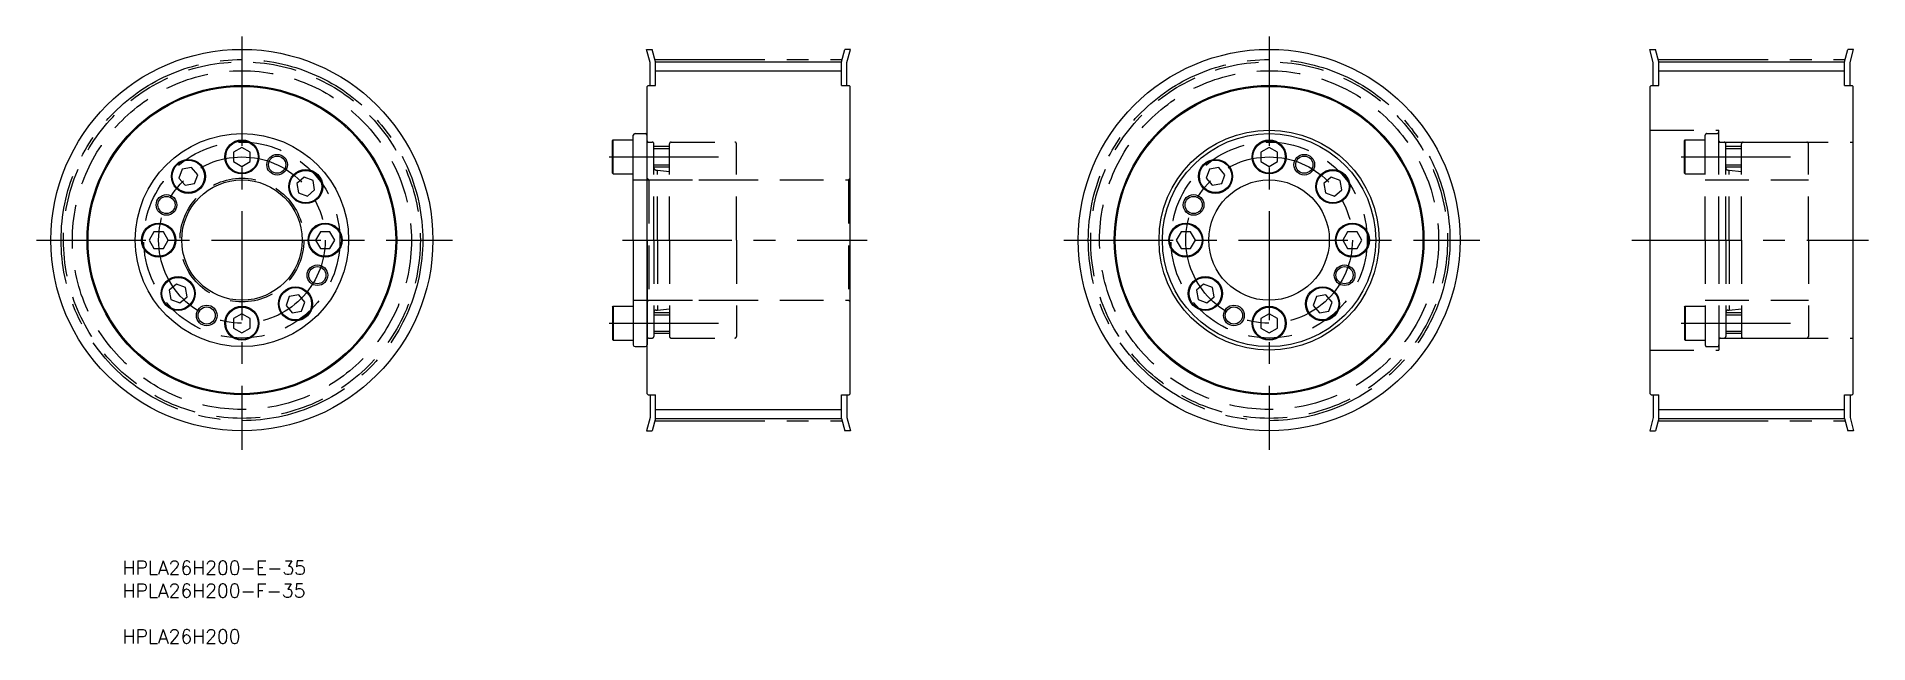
# Model space of a CAD drawing. Extents: x -10 to 522, y -15 to 161.
import ezdxf

# ---------------------------------------------------------------- set-up
doc = ezdxf.new("R2010")
doc.units = 0
doc.linetypes.add('CENTER', pattern=[50.8, 31.75, -6.35, 6.35, -6.35])
doc.linetypes.add('DASHED', pattern=[19.05, 12.7, -6.35])
doc.layers.get('0').update_dxf_attribs({"linetype": 'CONTINUOUS'})
doc.layers.add('CENTER', color=1, linetype='CENTER')
doc.styles.add('MISUMI', font='txt.shx')

# ---------------------------------------------------------------- blocks, each defined once
blk = doc.blocks.new('*U6')
at = {"color": 7, "linetype": 'CONTINUOUS', "style": 'MISUMI'}
for s, p in [('HPLA26H200-E-35', (15.05, 4.8)), ('HPLA26H200-F-35', (15.05, -1.87)), ('HPLA26H200', (15.05, -15.2))]:
    blk.add_text(s, height=4, dxfattribs=at).set_placement(p)

msp = doc.modelspace()

# ---------------------------------------------------------------- linework, layer by layer
at = {"color": 7, "linetype": 'CONTINUOUS'}
for p, q in [((168.38, 153.8), (167.35, 157.64)), ((167.35, 157.64), (169.01, 157.64)), ((169.98, 154.01), (169.01, 157.64)), ((223.98, 154.01), (224.95, 157.64)), ((226.61, 157.64), (224.95, 157.64)), ((225.58, 153.8), (226.61, 157.64)), ((459.92, 153.8), (458.89, 157.64)), ((458.89, 157.64), (460.54, 157.64)), ((461.52, 154.01), (460.54, 157.64)), ((515.52, 154.01), (516.49, 157.64)), ((518.15, 157.64), (516.49, 157.64)), ((517.12, 153.8), (518.15, 157.64)), ((168.38, 147.14), (168.38, 153.8)), ((169.98, 154.01), (223.98, 154.01)), ((169.98, 147.14), (169.98, 154.01)), ((223.98, 147.14), (223.98, 154.01)), ((225.58, 147.14), (225.58, 153.8)), ((459.92, 147.14), (459.92, 153.8)), ((461.52, 154.01), (515.52, 154.01)), ((461.52, 147.14), (461.52, 154.01)), ((515.52, 147.14), (515.52, 154.01)), ((517.12, 147.14), (517.12, 153.8)), ((167.48, 146.84), (167.78, 147.14)), ((167.48, 57.44), (167.48, 146.84)), ((167.78, 147.14), (169.98, 147.14)), ((223.98, 147.14), (226.18, 147.14)), ((226.18, 147.14), (226.48, 146.84)), ((226.48, 57.44), (226.48, 146.84)), ((459.02, 146.84), (459.32, 147.14)), ((459.02, 57.44), (459.02, 146.84)), ((459.32, 147.14), (461.52, 147.14)), ((515.52, 147.14), (517.72, 147.14)), ((517.72, 147.14), (518.02, 146.84)), ((518.02, 57.44), (518.02, 146.84)), ((163.98, 133.14), (166.98, 133.14)), ((49.73, 129.12), (47.33, 127.73)), ((52.13, 127.73), (49.73, 129.12)), ((50.93, 128.42), (50.93, 128.42)), ((51.53, 128.08), (51.53, 128.08)), ((157.48, 131.05), (157.62, 131.29)), ((157.48, 121.64), (157.48, 131.05)), ((157.62, 131.29), (163.48, 131.29)), ((157.62, 121.39), (157.62, 131.29)), ((163.48, 102.14), (163.48, 132.64)), ((163.48, 121.39), (163.48, 131.29)), ((163.48, 123.34), (163.48, 129.34)), ((167.48, 102.14), (167.48, 132.64)), ((348.27, 129.12), (345.87, 127.73)), ((350.67, 127.73), (348.27, 129.12)), ((349.47, 128.42), (349.47, 128.42)), ((350.07, 128.08), (350.07, 128.08)), ((32.39, 122.81), (31.44, 120.2)), ((35.12, 123.29), (32.39, 122.81)), ((36.9, 121.16), (35.12, 123.29)), ((47.33, 127.73), (47.33, 124.96)), ((47.33, 124.96), (49.73, 123.57)), ((49.73, 123.57), (52.13, 124.96)), ((52.13, 124.96), (52.13, 127.73)), ((330.93, 122.81), (329.98, 120.2)), ((333.66, 123.29), (330.93, 122.81)), ((335.44, 121.16), (333.66, 123.29)), ((345.87, 127.73), (345.87, 124.96)), ((345.87, 124.96), (348.27, 123.57)), ((348.27, 123.57), (350.67, 124.96)), ((350.67, 124.96), (350.67, 127.73)), ((31.44, 120.2), (33.22, 118.08)), ((33.22, 118.08), (35.95, 118.56)), ((35.95, 118.56), (36.9, 121.16)), ((67.79, 120.43), (65.66, 118.65)), ((65.66, 118.65), (66.14, 115.92)), ((70.39, 119.48), (67.79, 120.43)), ((70.87, 116.75), (70.39, 119.48)), ((157.48, 121.64), (157.62, 121.39)), ((157.62, 121.39), (163.48, 121.39)), ((329.98, 120.2), (331.76, 118.08)), ((331.76, 118.08), (334.49, 118.56)), ((334.49, 118.56), (335.44, 121.16)), ((366.32, 120.43), (364.2, 118.65)), ((364.2, 118.65), (364.68, 115.92)), ((368.93, 119.48), (366.32, 120.43)), ((369.41, 116.75), (368.93, 119.48)), ((66.14, 115.92), (68.75, 114.97)), ((68.75, 114.97), (70.87, 116.75)), ((364.68, 115.92), (367.29, 114.97)), ((367.29, 114.97), (369.41, 116.75)), ((24.14, 104.54), (22.76, 102.14)), ((22.76, 102.14), (24.14, 99.74)), ((26.91, 104.54), (24.14, 104.54)), ((28.3, 102.14), (26.91, 104.54)), ((26.91, 99.74), (28.3, 102.14)), ((72.54, 104.54), (71.16, 102.14)), ((71.16, 102.14), (72.54, 99.74)), ((75.31, 104.54), (72.54, 104.54)), ((76.7, 102.14), (75.31, 104.54)), ((75.31, 99.74), (76.7, 102.14)), ((163.48, 102.14), (163.48, 71.64)), ((167.48, 102.14), (167.48, 71.64)), ((322.68, 104.54), (321.3, 102.14)), ((321.3, 102.14), (322.68, 99.74)), ((325.45, 104.54), (322.68, 104.54)), ((326.84, 102.14), (325.45, 104.54)), ((325.45, 99.74), (326.84, 102.14)), ((371.08, 104.54), (369.7, 102.14)), ((369.7, 102.14), (371.08, 99.74)), ((373.85, 104.54), (371.08, 104.54)), ((375.24, 102.14), (373.85, 104.54)), ((373.85, 99.74), (375.24, 102.14)), ((24.14, 99.74), (26.91, 99.74)), ((72.54, 99.74), (75.31, 99.74)), ((322.68, 99.74), (325.45, 99.74)), ((371.08, 99.74), (373.85, 99.74)), ((30.71, 89.32), (28.59, 87.54)), ((28.59, 87.54), (29.07, 84.81)), ((33.31, 88.37), (30.71, 89.32)), ((31.67, 83.86), (33.79, 85.64)), ((33.79, 85.64), (33.31, 88.37)), ((63.5, 85.73), (62.55, 83.13)), ((66.23, 86.21), (63.5, 85.73)), ((68.01, 84.09), (66.23, 86.21)), ((329.25, 89.32), (327.12, 87.54)), ((327.12, 87.54), (327.61, 84.81)), ((331.85, 88.37), (329.25, 89.32)), ((330.21, 83.86), (332.33, 85.64)), ((332.33, 85.64), (331.85, 88.37)), ((362.04, 85.73), (361.09, 83.13)), ((364.77, 86.21), (362.04, 85.73)), ((366.55, 84.09), (364.77, 86.21)), ((29.07, 84.81), (31.67, 83.86)), ((49.73, 80.72), (47.33, 79.33)), ((52.13, 79.33), (49.73, 80.72)), ((62.55, 83.13), (64.34, 81)), ((64.34, 81), (67.06, 81.48)), ((67.06, 81.48), (68.01, 84.09)), ((157.48, 82.65), (157.62, 82.89)), ((157.48, 82.65), (157.48, 73.24)), ((157.62, 82.89), (163.48, 82.89)), ((157.62, 82.89), (157.62, 72.99)), ((163.48, 82.89), (163.48, 72.99)), ((163.48, 80.94), (163.48, 74.94)), ((327.61, 84.81), (330.21, 83.86)), ((348.27, 80.72), (345.87, 79.33)), ((350.67, 79.33), (348.27, 80.72)), ((361.09, 83.13), (362.87, 81)), ((362.87, 81), (365.6, 81.48)), ((365.6, 81.48), (366.55, 84.09)), ((47.33, 79.33), (47.33, 76.56)), ((47.33, 76.56), (49.73, 75.17)), ((49.73, 75.17), (52.13, 76.56)), ((52.13, 76.56), (52.13, 79.33)), ((345.87, 79.33), (345.87, 76.56)), ((345.87, 76.56), (348.27, 75.17)), ((348.27, 75.17), (350.67, 76.56)), ((350.67, 76.56), (350.67, 79.33)), ((157.48, 73.24), (157.62, 72.99)), ((157.62, 72.99), (163.48, 72.99)), ((163.98, 71.14), (166.98, 71.14)), ((167.78, 57.14), (167.48, 57.44)), ((167.78, 57.14), (169.98, 57.14)), ((168.38, 57.14), (168.38, 50.49)), ((169.98, 50.28), (169.98, 57.14)), ((223.98, 50.28), (223.98, 57.14)), ((223.98, 57.14), (226.18, 57.14)), ((225.58, 57.14), (225.58, 50.49)), ((226.48, 57.44), (226.18, 57.14)), ((459.32, 57.14), (459.02, 57.44)), ((459.32, 57.14), (461.52, 57.14)), ((459.92, 57.14), (459.92, 50.49)), ((461.52, 50.28), (461.52, 57.14)), ((515.52, 50.28), (515.52, 57.14)), ((515.52, 57.14), (517.72, 57.14)), ((517.12, 57.14), (517.12, 50.49)), ((518.02, 57.44), (517.72, 57.14)), ((168.38, 50.49), (167.35, 46.64)), ((169.98, 50.28), (169.01, 46.64)), ((169.98, 50.28), (223.98, 50.28)), ((223.98, 50.28), (224.95, 46.64)), ((225.58, 50.49), (226.61, 46.64)), ((459.92, 50.49), (458.89, 46.64)), ((461.52, 50.28), (460.54, 46.64)), ((461.52, 50.28), (515.52, 50.28)), ((515.52, 50.28), (516.49, 46.64)), ((517.12, 50.49), (518.15, 46.64)), ((167.35, 46.64), (169.01, 46.64)), ((226.61, 46.64), (224.95, 46.64)), ((458.89, 46.64), (460.54, 46.64)), ((518.15, 46.64), (516.49, 46.64))]:
    msp.add_line(p, q, dxfattribs=at)
at = {"color": 3, "linetype": 'CONTINUOUS'}
for p, q in [((169.98, 151.42), (223.98, 151.42)), ((461.52, 151.42), (515.52, 151.42)), ((169.98, 52.87), (223.98, 52.87)), ((461.52, 52.87), (515.52, 52.87))]:
    msp.add_line(p, q, dxfattribs=at)
at = {"color": 3, "linetype": 'DASHED'}
for p, q in [((459.02, 134.14), (479.02, 134.14)), ((475.52, 133.14), (478.52, 133.14)), ((479.02, 130.64), (479.02, 134.14)), ((167.89, 130.64), (168.98, 130.64)), ((169.48, 102.14), (169.48, 130.14)), ((173.98, 129.34), (169.48, 129.34)), ((173.98, 128.74), (169.48, 128.74)), ((173.98, 102.14), (173.98, 130.14)), ((174.48, 130.64), (192.98, 130.64)), ((193.48, 102.14), (193.48, 130.14)), ((469.02, 131.05), (469.16, 131.29)), ((469.02, 121.64), (469.02, 131.05)), ((469.16, 131.29), (475.02, 131.29)), ((469.16, 121.39), (469.16, 131.29)), ((475.02, 102.14), (475.02, 132.64)), ((475.02, 121.39), (475.02, 131.29)), ((475.02, 123.34), (475.02, 129.34)), ((479.02, 102.14), (479.02, 132.64)), ((479.02, 130.64), (518.02, 130.64)), ((479.43, 130.64), (480.52, 130.64)), ((481.02, 102.14), (481.02, 130.14)), ((485.52, 129.34), (481.02, 129.34)), ((485.52, 128.74), (481.02, 128.74)), ((485.52, 102.14), (485.52, 130.14)), ((486.02, 130.64), (504.52, 130.64)), ((505.02, 102.14), (505.02, 130.14)), ((173.98, 123.94), (169.48, 123.94)), ((173.98, 123.34), (169.48, 123.34)), ((170.08, 122.53), (170.48, 122.53)), ((170.48, 102.14), (170.48, 122.53)), ((170.48, 122.53), (173.98, 122.14)), ((485.52, 123.94), (481.02, 123.94)), ((485.52, 123.34), (481.02, 123.34)), ((481.62, 122.53), (482.02, 122.53)), ((482.02, 102.14), (482.02, 122.53)), ((482.02, 122.53), (485.52, 122.14)), ((163.48, 119.64), (193.48, 119.64)), ((167.48, 120.14), (167.98, 119.64)), ((167.98, 119.64), (167.98, 84.64)), ((167.98, 119.64), (225.98, 119.64)), ((226.48, 120.14), (225.98, 119.64)), ((225.98, 119.64), (225.98, 84.64)), ((469.02, 121.64), (469.16, 121.39)), ((469.16, 121.39), (475.02, 121.39)), ((475.02, 119.64), (505.02, 119.64)), ((169.48, 102.14), (169.48, 74.14)), ((170.48, 102.14), (170.48, 81.76)), ((173.98, 102.14), (173.98, 74.14)), ((193.48, 102.14), (193.48, 74.14)), ((475.02, 102.14), (475.02, 71.64)), ((479.02, 102.14), (479.02, 71.64)), ((481.02, 102.14), (481.02, 74.14)), ((482.02, 102.14), (482.02, 81.76)), ((485.52, 102.14), (485.52, 74.14)), ((505.02, 102.14), (505.02, 74.14)), ((163.48, 84.64), (193.48, 84.64)), ((167.48, 84.14), (167.98, 84.64)), ((167.98, 84.64), (225.98, 84.64)), ((173.98, 80.94), (169.48, 80.94)), ((173.98, 80.34), (169.48, 80.34)), ((170.08, 81.76), (170.48, 81.76)), ((170.48, 81.76), (173.98, 82.14)), ((226.48, 84.14), (225.98, 84.64)), ((469.02, 82.65), (469.16, 82.89)), ((469.02, 82.65), (469.02, 73.24)), ((469.16, 82.89), (475.02, 82.89)), ((469.16, 82.89), (469.16, 72.99)), ((475.02, 84.64), (505.02, 84.64)), ((475.02, 82.89), (475.02, 72.99)), ((475.02, 80.94), (475.02, 74.94)), ((485.52, 80.94), (481.02, 80.94)), ((485.52, 80.34), (481.02, 80.34)), ((481.62, 81.76), (482.02, 81.76)), ((482.02, 81.76), (485.52, 82.14)), ((173.98, 75.54), (169.48, 75.54)), ((173.98, 74.94), (169.48, 74.94)), ((485.52, 75.54), (481.02, 75.54)), ((485.52, 74.94), (481.02, 74.94)), ((167.89, 73.64), (168.98, 73.64)), ((174.48, 73.64), (192.98, 73.64)), ((459.02, 70.14), (479.02, 70.14)), ((469.02, 73.24), (469.16, 72.99)), ((469.16, 72.99), (475.02, 72.99)), ((475.52, 71.14), (478.52, 71.14)), ((479.02, 73.64), (479.02, 70.14)), ((479.02, 73.64), (518.02, 73.64)), ((479.43, 73.64), (480.52, 73.64)), ((486.02, 73.64), (504.52, 73.64))]:
    msp.add_line(p, q, dxfattribs=at)
at = {"color": 7, "linetype": 'CONTINUOUS'}
for centre, radius in [((49.73, 102.14), 55.5), ((348.27, 102.14), 55.5), ((49.73, 102.14), 45), ((49.73, 102.14), 44.7), ((348.27, 102.14), 45), ((348.27, 102.14), 44.7), ((49.73, 102.14), 31), ((348.27, 102.14), 32), ((348.27, 102.14), 31), ((49.73, 126.34), 4.95), ((49.73, 126.34), 4.71), ((348.27, 126.34), 4.95), ((348.27, 126.34), 4.71), ((34.17, 120.68), 4.95), ((34.17, 120.68), 4.71), ((59.96, 124.08), 2.5), ((68.27, 117.7), 4.95), ((332.71, 120.68), 4.95), ((332.71, 120.68), 4.71), ((358.49, 124.08), 3), ((358.49, 124.08), 2.5), ((366.8, 117.7), 4.95), ((49.73, 102.14), 17.5), ((68.27, 117.7), 4.71), ((348.27, 102.14), 17.5), ((366.8, 117.7), 4.71), ((27.8, 112.37), 2.5), ((326.33, 112.37), 3), ((326.33, 112.37), 2.5), ((25.53, 102.14), 4.95), ((25.53, 102.14), 4.71), ((73.93, 102.14), 4.95), ((73.93, 102.14), 4.71), ((324.07, 102.14), 4.95), ((324.07, 102.14), 4.71), ((372.47, 102.14), 4.95), ((372.47, 102.14), 4.71), ((31.19, 86.59), 4.95), ((31.19, 86.59), 4.71), ((71.66, 91.92), 2.5), ((329.73, 86.59), 4.95), ((329.73, 86.59), 4.71), ((370.2, 91.92), 3), ((370.2, 91.92), 2.5), ((65.28, 83.61), 4.95), ((65.28, 83.61), 4.71), ((363.82, 83.61), 4.95), ((363.82, 83.61), 4.71), ((39.5, 80.21), 2.5), ((49.73, 77.94), 4.95), ((49.73, 77.94), 4.71), ((338.04, 80.21), 3), ((338.04, 80.21), 2.5), ((348.27, 77.94), 4.95), ((348.27, 77.94), 4.71)]:
    msp.add_circle(centre, radius, dxfattribs=at)
at = {"color": 3, "linetype": 'DASHED'}
for centre, radius in [((49.73, 102.14), 51.86), ((49.73, 102.14), 49.27), ((348.27, 102.14), 51.86), ((348.27, 102.14), 49.27), ((49.73, 102.14), 28.5), ((348.27, 102.14), 28.5), ((49.73, 102.14), 18)]:
    msp.add_circle(centre, radius, dxfattribs=at)
at = {"color": 3}
for centre in [(59.96, 124.08), (27.8, 112.37), (71.66, 91.92), (39.5, 80.21)]:
    msp.add_circle(centre, 3, dxfattribs=at)
at = {"color": 7, "linetype": 'CONTINUOUS'}
for centre, start, end in [((163.98, 132.64), 90, 179.9991), ((166.98, 132.64), 0.0009, 90), ((163.98, 71.64), 180.0009, 270), ((166.98, 71.64), 270, 0)]:
    msp.add_arc(centre, 0.5, start, end, dxfattribs=at)
at = {"color": 3, "linetype": 'DASHED'}
for centre, radius, start, end in [((475.52, 132.64), 0.5, 90, 179.9991), ((478.52, 132.64), 0.5, 0.0009, 90), ((167.89, 131.05), 0.41, 180, 270), ((168.98, 130.14), 0.5, 0.0009, 90), ((174.48, 130.14), 0.5, 90, 179.9991), ((192.98, 130.14), 0.5, 0.0009, 90), ((479.43, 131.05), 0.41, 180, 270), ((480.52, 130.14), 0.5, 0.0009, 90), ((486.02, 130.14), 0.5, 90, 179.9991), ((504.52, 130.14), 0.5, 0.0009, 90), ((170.08, 123.13), 0.6, 180, 270), ((481.62, 123.13), 0.6, 180, 270), ((170.08, 81.16), 0.6, 90, 180), ((481.62, 81.16), 0.6, 90, 180), ((167.89, 73.23), 0.41, 90, 180), ((168.98, 74.14), 0.5, 269.9965, 0), ((174.48, 74.14), 0.5, 180.0009, 270), ((192.98, 74.14), 0.5, 269.9982, 0), ((475.52, 71.64), 0.5, 180.0009, 270), ((478.52, 71.64), 0.5, 270, 0), ((479.43, 73.23), 0.41, 90, 180), ((480.52, 74.14), 0.5, 269.9965, 0), ((486.02, 74.14), 0.5, 180.0009, 270), ((504.52, 74.14), 0.5, 269.9982, 0)]:
    msp.add_arc(centre, radius, start, end, dxfattribs=at)
at = {"layer": 'CENTER', "color": 1, "linetype": 'CENTER'}
for p, q in [((49.73, 161.35), (49.73, 41.1)), ((348.27, 161.35), (348.27, 41.1)), ((169.98, 154.7), (223.98, 154.7)), ((461.52, 154.7), (515.52, 154.7)), ((156.48, 126.34), (194.48, 126.34)), ((468.02, 126.34), (506.02, 126.34)), ((-9.93, 102.14), (110.94, 102.14)), ((160.34, 102.14), (231.48, 102.14)), ((288.6, 102.14), (409.47, 102.14)), ((453.73, 102.14), (522.44, 102.14)), ((156.48, 77.94), (194.48, 77.94)), ((468.02, 77.94), (506.02, 77.94)), ((169.98, 49.59), (223.98, 49.59)), ((461.52, 49.59), (515.52, 49.59))]:
    msp.add_line(p, q, dxfattribs=at)
for centre, radius in [((49.73, 102.14), 52.55), ((348.27, 102.14), 52.55), ((49.73, 102.14), 24.2), ((348.27, 102.14), 24.2)]:
    msp.add_circle(centre, radius, dxfattribs=at)

# ---------------------------------------------------------------- block references
at = {"color": 7, "linetype": 'CONTINUOUS'}
msp.add_blockref('*U6', (0, 0), dxfattribs=at)

doc.saveas('drawing.dxf')
